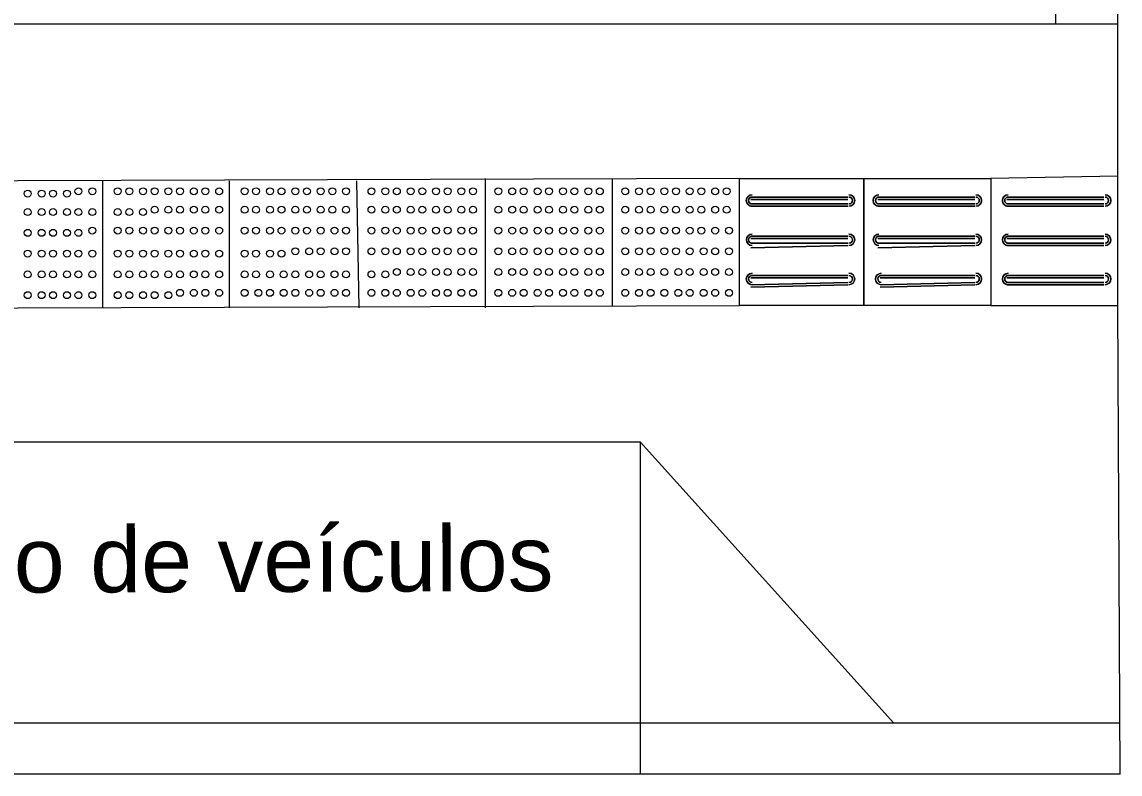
# Model space of a CAD drawing. Header units: millimetres. Extents: x 21 to 236, y 15 to 64.
# Drawn here: x 195.965 to 198.122, y 25.488 to 26.965 of the extents above; entities that cross this region are included whole.
import ezdxf

# ---------------------------------------------------------------- set-up
doc = ezdxf.new("R2010")
doc.units = ezdxf.units.MM
for name, color, linetype in [('PDF_Calçada', 210, 'Continuous'), ('PDF_Cota', 90, 'Continuous'), ('PDF_Sinalização', 1, 'Continuous'), ('PDF_Terreno', 7, 'Continuous'), ('PDF_Text', 70, 'Continuous')]:
    doc.layers.add(name, color=color, linetype=linetype)
doc.styles.add('PDF Arial', font='arial.ttf')

msp = doc.modelspace()

# ---------------------------------------------------------------- linework, layer by layer
at = {"layer": 'PDF_Calçada', "lineweight": 0}
for points in [[(198.1178, 26.6624), (198.1178, 26.9615)], [(198.1223, 25.4885), (198.1178, 26.4085)], [(193.2273, 25.4885), (193.2273, 26.1411), (197.1796, 26.1411), (197.1796, 25.4885)], [(197.1796, 26.1411), (197.6782, 25.5882)]]:
    msp.add_lwpolyline(points, dxfattribs=at)
at = {"layer": 'PDF_Cota', "lineweight": 0}
for points in [[(188.2372, 26.9615), (197.9954, 26.9615)], [(196.5949, 26.9615), (196.8261, 26.9615)], [(198.1223, 25.5882), (188.1193, 25.5882)], [(198.1223, 25.4885), (188.1193, 25.4885)]]:
    msp.add_lwpolyline(points, dxfattribs=at)
at = {"layer": 'PDF_Sinalização', "lineweight": 9}
msp.add_lwpolyline([(197.3745, 26.6578), (193.1231, 26.6442), (193.1231, 26.3949), (197.3745, 26.4085)], close=True, dxfattribs=at)
for points in [[(196.1235, 26.404), (196.1235, 26.6533)], [(196.3728, 26.404), (196.3728, 26.6533)], [(196.6221, 26.6533), (196.6266, 26.404)], [(196.8759, 26.404), (196.8759, 26.6578)], [(197.1252, 26.4085), (197.1252, 26.6578)], [(197.6192, 26.4085), (197.6192, 26.6578)], [(195.974, 26.6261), (195.974, 26.6261)], [(196.0012, 26.6261), (196.0012, 26.6261)], [(196.0238, 26.6261), (196.0238, 26.6261)], [(196.051, 26.6261), (196.051, 26.6261)], [(196.0737, 26.6306), (196.0737, 26.6306)], [(196.1009, 26.6306), (196.1009, 26.6306)], [(196.1507, 26.6306), (196.1507, 26.6306)], [(196.1734, 26.6306), (196.1734, 26.6306)], [(196.2006, 26.6306), (196.2006, 26.6306)], [(196.2233, 26.6306), (196.2233, 26.6306)], [(196.2504, 26.6306), (196.2504, 26.6306)], [(196.2731, 26.6306), (196.2731, 26.6306)], [(196.3003, 26.6306), (196.3003, 26.6306)], [(196.323, 26.6306), (196.323, 26.6306)], [(196.3502, 26.6306), (196.3502, 26.6306)], [(196.4, 26.6306), (196.4, 26.6306)], [(196.4227, 26.6306), (196.4227, 26.6306)], [(196.4499, 26.6306), (196.4499, 26.6306)], [(196.4725, 26.6306), (196.4725, 26.6306)], [(196.4997, 26.6306), (196.4997, 26.6306)], [(196.5224, 26.6306), (196.5224, 26.6306)], [(196.5496, 26.6306), (196.5496, 26.6306)], [(196.5722, 26.6306), (196.5722, 26.6306)], [(196.5994, 26.6306), (196.5994, 26.6306)], [(196.6493, 26.6306), (196.6493, 26.6306)], [(196.6765, 26.6306), (196.6765, 26.6306)], [(196.6992, 26.6306), (196.6992, 26.6306)], [(196.7263, 26.6306), (196.7263, 26.6306)], [(196.749, 26.6306), (196.749, 26.6306)], [(196.7762, 26.6306), (196.7762, 26.6306)], [(196.7989, 26.6306), (196.7989, 26.6306)], [(196.8261, 26.6306), (196.8261, 26.6306)], [(196.8487, 26.6306), (196.8487, 26.6306)], [(196.8986, 26.6306), (196.8986, 26.6306)], [(196.9258, 26.6306), (196.9258, 26.6306)], [(196.9484, 26.6306), (196.9484, 26.6306)], [(196.9756, 26.6306), (196.9756, 26.6306)], [(196.9983, 26.6306), (196.9983, 26.6306)], [(197.0255, 26.6306), (197.0255, 26.6306)], [(197.0481, 26.6306), (197.0481, 26.6306)], [(197.0753, 26.6306), (197.0753, 26.6306)], [(197.098, 26.6306), (197.098, 26.6306)], [(197.1479, 26.6306), (197.1479, 26.6306)], [(197.1751, 26.6306), (197.1751, 26.6306)], [(197.1977, 26.6306), (197.1977, 26.6306)], [(197.2249, 26.6306), (197.2249, 26.6306)], [(197.2476, 26.6306), (197.2476, 26.6306)], [(197.2748, 26.6306), (197.2748, 26.6306)], [(197.2974, 26.6306), (197.2974, 26.6306)], [(197.3246, 26.6306), (197.3246, 26.6306)], [(197.3473, 26.6306), (197.3473, 26.6306)], [(195.974, 26.5898), (195.974, 26.5898)], [(196.0012, 26.5898), (196.0012, 26.5898)], [(196.0238, 26.5898), (196.0238, 26.5898)], [(196.051, 26.5898), (196.051, 26.5898)], [(196.0737, 26.5898), (196.0737, 26.5898)], [(196.1009, 26.5898), (196.1009, 26.5898)], [(196.1507, 26.5898), (196.1507, 26.5898)], [(196.1734, 26.5898), (196.1734, 26.5898)], [(196.2006, 26.5898), (196.2006, 26.5898)], [(196.2233, 26.5944), (196.2233, 26.5944)], [(196.2504, 26.5944), (196.2504, 26.5944)], [(196.2731, 26.5944), (196.2731, 26.5944)], [(196.3003, 26.5944), (196.3003, 26.5944)], [(196.323, 26.5944), (196.323, 26.5944)], [(196.3502, 26.5944), (196.3502, 26.5944)], [(196.4, 26.5944), (196.4, 26.5944)], [(196.4227, 26.5944), (196.4227, 26.5944)], [(196.4499, 26.5944), (196.4499, 26.5944)], [(196.4725, 26.5944), (196.4725, 26.5944)], [(196.4997, 26.5944), (196.4997, 26.5944)], [(196.5224, 26.5944), (196.5224, 26.5944)], [(196.5496, 26.5944), (196.5496, 26.5944)], [(196.5722, 26.5944), (196.5722, 26.5944)], [(196.5994, 26.5944), (196.5994, 26.5944)], [(196.6493, 26.5944), (196.6493, 26.5944)], [(196.6765, 26.5944), (196.6765, 26.5944)], [(196.6992, 26.5944), (196.6992, 26.5944)], [(196.7263, 26.5944), (196.7263, 26.5944)], [(196.749, 26.5944), (196.749, 26.5944)], [(196.7762, 26.5944), (196.7762, 26.5944)], [(196.7989, 26.5944), (196.7989, 26.5944)], [(196.8261, 26.5944), (196.8261, 26.5944)], [(196.8487, 26.5944), (196.8487, 26.5944)], [(196.8986, 26.5944), (196.8986, 26.5944)], [(196.9258, 26.5944), (196.9258, 26.5944)], [(196.9484, 26.5944), (196.9484, 26.5944)], [(196.9756, 26.5944), (196.9756, 26.5944)], [(196.9983, 26.5944), (196.9983, 26.5944)], [(197.0255, 26.5944), (197.0255, 26.5944)], [(197.0481, 26.5944), (197.0481, 26.5944)], [(197.0753, 26.5944), (197.0753, 26.5944)], [(197.098, 26.5944), (197.098, 26.5944)], [(197.1479, 26.5944), (197.1479, 26.5944)], [(197.1751, 26.5944), (197.1751, 26.5944)], [(197.1977, 26.5944), (197.1977, 26.5944)], [(197.2249, 26.5944), (197.2249, 26.5944)], [(197.2476, 26.5944), (197.2476, 26.5944)], [(197.2748, 26.5944), (197.2748, 26.5944)], [(197.2974, 26.5944), (197.2974, 26.5944)], [(197.3246, 26.5944), (197.3246, 26.5944)], [(197.3473, 26.5944), (197.3473, 26.5944)], [(195.974, 26.549), (195.974, 26.549)], [(196.0012, 26.549), (196.0012, 26.549)], [(196.0238, 26.549), (196.0238, 26.549)], [(196.051, 26.549), (196.051, 26.549)], [(196.0737, 26.549), (196.0737, 26.549)], [(196.1009, 26.5536), (196.1009, 26.5536)], [(196.1507, 26.5536), (196.1507, 26.5536)], [(196.1734, 26.5536), (196.1734, 26.5536)], [(196.2006, 26.5536), (196.2006, 26.5536)], [(196.2233, 26.5536), (196.2233, 26.5536)], [(196.2504, 26.5536), (196.2504, 26.5536)], [(196.2731, 26.5536), (196.2731, 26.5536)], [(196.3003, 26.5536), (196.3003, 26.5536)], [(196.323, 26.5536), (196.323, 26.5536)], [(196.3502, 26.5536), (196.3502, 26.5536)], [(196.4, 26.5536), (196.4, 26.5536)], [(196.4227, 26.5536), (196.4227, 26.5536)], [(196.4499, 26.5536), (196.4499, 26.5536)], [(196.4725, 26.5536), (196.4725, 26.5536)], [(196.4997, 26.5536), (196.4997, 26.5536)], [(196.5224, 26.5536), (196.5224, 26.5536)], [(196.5496, 26.5536), (196.5496, 26.5536)], [(196.5768, 26.5536), (196.5768, 26.5536)], [(196.5994, 26.5536), (196.5994, 26.5536)], [(196.6493, 26.5536), (196.6493, 26.5536)], [(196.6765, 26.5536), (196.6765, 26.5536)], [(196.6992, 26.5536), (196.6992, 26.5536)], [(196.7263, 26.5536), (196.7263, 26.5536)], [(196.749, 26.5536), (196.749, 26.5536)], [(196.7762, 26.5536), (196.7762, 26.5536)], [(196.7989, 26.5536), (196.7989, 26.5536)], [(196.8261, 26.5536), (196.8261, 26.5536)], [(196.8487, 26.5536), (196.8487, 26.5536)], [(196.8986, 26.5536), (196.8986, 26.5536)], [(196.9258, 26.5536), (196.9258, 26.5536)], [(196.9484, 26.5536), (196.9484, 26.5536)], [(196.9756, 26.5536), (196.9756, 26.5536)], [(196.9983, 26.5536), (196.9983, 26.5536)], [(197.0255, 26.5536), (197.0255, 26.5536)], [(197.0481, 26.5536), (197.0481, 26.5536)], [(197.0753, 26.5536), (197.0753, 26.5536)], [(197.098, 26.5536), (197.098, 26.5536)], [(197.1479, 26.5536), (197.1479, 26.5536)], [(197.1751, 26.5536), (197.1751, 26.5536)], [(197.1977, 26.5536), (197.1977, 26.5536)], [(197.2249, 26.5536), (197.2249, 26.5536)], [(197.2476, 26.5536), (197.2476, 26.5536)], [(197.2748, 26.5536), (197.2748, 26.5536)], [(197.2974, 26.5536), (197.2974, 26.5536)], [(197.3246, 26.5536), (197.3246, 26.5536)], [(197.3518, 26.5536), (197.3518, 26.5536)], [(195.974, 26.5082), (195.974, 26.5082)], [(196.0012, 26.5082), (196.0012, 26.5082)], [(196.0238, 26.5082), (196.0238, 26.5082)], [(196.051, 26.5082), (196.051, 26.5082)], [(196.0737, 26.5082), (196.0737, 26.5082)], [(196.1009, 26.5082), (196.1009, 26.5082)], [(196.1507, 26.5082), (196.1507, 26.5082)], [(196.1734, 26.5082), (196.1734, 26.5082)], [(196.2006, 26.5082), (196.2006, 26.5082)], [(196.2233, 26.5082), (196.2233, 26.5082)], [(196.2504, 26.5082), (196.2504, 26.5082)], [(196.2731, 26.5082), (196.2731, 26.5082)], [(196.3003, 26.5082), (196.3003, 26.5082)], [(196.323, 26.5082), (196.323, 26.5082)], [(196.3502, 26.5082), (196.3502, 26.5082)], [(196.4, 26.5082), (196.4, 26.5082)], [(196.4227, 26.5082), (196.4227, 26.5082)], [(196.4499, 26.5082), (196.4499, 26.5082)], [(196.4725, 26.5082), (196.4725, 26.5082)], [(196.4997, 26.5128), (196.4997, 26.5128)], [(196.5269, 26.5128), (196.5269, 26.5128)], [(196.5496, 26.5128), (196.5496, 26.5128)], [(196.5768, 26.5128), (196.5768, 26.5128)], [(196.5994, 26.5128), (196.5994, 26.5128)], [(196.6493, 26.5128), (196.6493, 26.5128)], [(196.6765, 26.5128), (196.6765, 26.5128)], [(196.6992, 26.5128), (196.6992, 26.5128)], [(196.7263, 26.5128), (196.7263, 26.5128)], [(196.749, 26.5128), (196.749, 26.5128)], [(196.7762, 26.5128), (196.7762, 26.5128)], [(196.7989, 26.5128), (196.7989, 26.5128)], [(196.8261, 26.5128), (196.8261, 26.5128)], [(196.8487, 26.5128), (196.8487, 26.5128)], [(196.8986, 26.5128), (196.8986, 26.5128)], [(196.9258, 26.5128), (196.9258, 26.5128)], [(196.9484, 26.5128), (196.9484, 26.5128)], [(196.9756, 26.5128), (196.9756, 26.5128)], [(196.9983, 26.5128), (196.9983, 26.5128)], [(197.0255, 26.5128), (197.0255, 26.5128)], [(197.0481, 26.5128), (197.0481, 26.5128)], [(197.0753, 26.5128), (197.0753, 26.5128)], [(197.098, 26.5128), (197.098, 26.5128)], [(197.1479, 26.5128), (197.1479, 26.5128)], [(197.1751, 26.5128), (197.1751, 26.5128)], [(197.1977, 26.5128), (197.1977, 26.5128)], [(197.2249, 26.5128), (197.2249, 26.5128)], [(197.2476, 26.5128), (197.2476, 26.5128)], [(197.2748, 26.5128), (197.2748, 26.5128)], [(197.302, 26.5128), (197.302, 26.5128)], [(197.3246, 26.5128), (197.3246, 26.5128)], [(197.3518, 26.5128), (197.3518, 26.5128)], [(196.6992, 26.472), (196.6992, 26.472)], [(196.7263, 26.472), (196.7263, 26.472)], [(196.749, 26.472), (196.749, 26.472)], [(196.7762, 26.472), (196.7762, 26.472)], [(196.7989, 26.472), (196.7989, 26.472)], [(196.8261, 26.472), (196.8261, 26.472)], [(196.8487, 26.472), (196.8487, 26.472)], [(196.8986, 26.472), (196.8986, 26.472)], [(196.9258, 26.472), (196.9258, 26.472)], [(196.9484, 26.472), (196.9484, 26.472)], [(196.9756, 26.472), (196.9756, 26.472)], [(196.9983, 26.472), (196.9983, 26.472)], [(197.0255, 26.472), (197.0255, 26.472)], [(197.0481, 26.472), (197.0481, 26.472)], [(197.0753, 26.472), (197.0753, 26.472)], [(197.098, 26.472), (197.098, 26.472)], [(197.1479, 26.472), (197.1479, 26.472)], [(197.1751, 26.472), (197.1751, 26.472)], [(197.1977, 26.472), (197.1977, 26.472)], [(197.2249, 26.472), (197.2249, 26.472)], [(197.2521, 26.472), (197.2521, 26.472)], [(197.2748, 26.472), (197.2748, 26.472)], [(197.302, 26.472), (197.302, 26.472)], [(197.3246, 26.472), (197.3246, 26.472)], [(197.3518, 26.472), (197.3518, 26.472)], [(195.974, 26.4675), (195.974, 26.4675)], [(196.0012, 26.4675), (196.0012, 26.4675)], [(196.0238, 26.4675), (196.0238, 26.4675)], [(196.051, 26.4675), (196.051, 26.4675)], [(196.0737, 26.4675), (196.0737, 26.4675)], [(196.1009, 26.4675), (196.1009, 26.4675)], [(196.1507, 26.4675), (196.1507, 26.4675)], [(196.1734, 26.4675), (196.1734, 26.4675)], [(196.2006, 26.4675), (196.2006, 26.4675)], [(196.2233, 26.4675), (196.2233, 26.4675)], [(196.2504, 26.4675), (196.2504, 26.4675)], [(196.2731, 26.4675), (196.2731, 26.4675)], [(196.3003, 26.4675), (196.3003, 26.4675)], [(196.323, 26.4675), (196.323, 26.4675)], [(196.3502, 26.4675), (196.3502, 26.4675)], [(196.4, 26.4675), (196.4, 26.4675)], [(196.4227, 26.4675), (196.4227, 26.4675)], [(196.4499, 26.4675), (196.4499, 26.4675)], [(196.4771, 26.4675), (196.4771, 26.4675)], [(196.4997, 26.4675), (196.4997, 26.4675)], [(196.5269, 26.4675), (196.5269, 26.4675)], [(196.5496, 26.4675), (196.5496, 26.4675)], [(196.5768, 26.4675), (196.5768, 26.4675)], [(196.5994, 26.4675), (196.5994, 26.4675)], [(196.6493, 26.4675), (196.6493, 26.4675)], [(196.6765, 26.4675), (196.6765, 26.4675)], [(196.2731, 26.4312), (196.2731, 26.4312)], [(196.3003, 26.4312), (196.3003, 26.4312)], [(196.323, 26.4312), (196.323, 26.4312)], [(196.3502, 26.4312), (196.3502, 26.4312)], [(196.4, 26.4312), (196.4, 26.4312)], [(196.4272, 26.4312), (196.4272, 26.4312)], [(196.4499, 26.4312), (196.4499, 26.4312)], [(196.4771, 26.4312), (196.4771, 26.4312)], [(196.4997, 26.4312), (196.4997, 26.4312)], [(196.5269, 26.4312), (196.5269, 26.4312)], [(196.5496, 26.4312), (196.5496, 26.4312)], [(196.5768, 26.4312), (196.5768, 26.4312)], [(196.5994, 26.4312), (196.5994, 26.4312)], [(196.6493, 26.4312), (196.6493, 26.4312)], [(196.6765, 26.4312), (196.6765, 26.4312)], [(196.6992, 26.4312), (196.6992, 26.4312)], [(196.7263, 26.4312), (196.7263, 26.4312)], [(196.749, 26.4312), (196.749, 26.4312)], [(196.7762, 26.4312), (196.7762, 26.4312)], [(196.7989, 26.4312), (196.7989, 26.4312)], [(196.8261, 26.4312), (196.8261, 26.4312)], [(196.8487, 26.4312), (196.8487, 26.4312)], [(196.8986, 26.4312), (196.8986, 26.4312)], [(196.9258, 26.4312), (196.9258, 26.4312)], [(196.9484, 26.4312), (196.9484, 26.4312)], [(196.9756, 26.4312), (196.9756, 26.4312)], [(196.9983, 26.4312), (196.9983, 26.4312)], [(197.0255, 26.4312), (197.0255, 26.4312)], [(197.0481, 26.4312), (197.0481, 26.4312)], [(197.0753, 26.4312), (197.0753, 26.4312)], [(197.098, 26.4312), (197.098, 26.4312)], [(197.1479, 26.4312), (197.1479, 26.4312)], [(197.1751, 26.4312), (197.1751, 26.4312)], [(197.1977, 26.4312), (197.1977, 26.4312)], [(197.2249, 26.4312), (197.2249, 26.4312)], [(197.2521, 26.4312), (197.2521, 26.4312)], [(197.2748, 26.4312), (197.2748, 26.4312)], [(197.302, 26.4312), (197.302, 26.4312)], [(197.3246, 26.4312), (197.3246, 26.4312)], [(197.3518, 26.4312), (197.3518, 26.4312)], [(195.974, 26.4267), (195.974, 26.4267)], [(196.0012, 26.4267), (196.0012, 26.4267)], [(196.0238, 26.4267), (196.0238, 26.4267)], [(196.051, 26.4267), (196.051, 26.4267)], [(196.0737, 26.4267), (196.0737, 26.4267)], [(196.1009, 26.4267), (196.1009, 26.4267)], [(196.1507, 26.4267), (196.1507, 26.4267)], [(196.1734, 26.4267), (196.1734, 26.4267)], [(196.2006, 26.4267), (196.2006, 26.4267)], [(196.2233, 26.4267), (196.2233, 26.4267)], [(196.2504, 26.4267), (196.2504, 26.4267)]]:
    msp.add_lwpolyline(points, dxfattribs=at)
at = {"layer": 'PDF_Sinalização', "color": 2, "lineweight": 0}
for points in [[(197.3745, 26.6578), (197.8685, 26.6578), (197.8685, 26.4085), (197.3745, 26.4085)], [(197.6192, 26.6578), (197.6192, 26.4085)]]:
    msp.add_lwpolyline(points, dxfattribs=at)
for points in [[(198.1178, 26.4085), (198.1178, 26.6624), (197.8685, 26.6578), (197.8685, 26.4085)], [(197.3971, 26.6216), (197.5875, 26.6216)], [(197.5875, 26.617), (197.3971, 26.617)], [(197.3971, 26.608), (197.5875, 26.608)], [(197.5875, 26.6034), (197.3971, 26.6034)], [(197.6464, 26.6216), (197.8368, 26.6216)], [(197.8368, 26.617), (197.6464, 26.617)], [(197.6464, 26.608), (197.8368, 26.608)], [(197.8368, 26.6034), (197.6464, 26.6034)], [(197.9002, 26.6216), (198.0906, 26.6216)], [(198.0906, 26.617), (197.9002, 26.617)], [(197.9002, 26.608), (198.0906, 26.608)], [(198.0906, 26.6034), (197.9002, 26.6034)], [(197.3971, 26.5445), (197.5875, 26.5445)], [(197.5875, 26.54), (197.3971, 26.54)], [(197.6464, 26.5445), (197.8368, 26.5445)], [(197.8368, 26.54), (197.6464, 26.54)], [(197.9002, 26.5445), (198.0906, 26.5445)], [(198.0906, 26.54), (197.9002, 26.54)], [(197.3971, 26.5309), (197.5875, 26.5309)], [(197.5875, 26.5264), (197.3971, 26.5218)], [(197.6464, 26.5309), (197.8368, 26.5309)], [(197.8368, 26.5264), (197.6464, 26.5218)], [(197.9002, 26.5309), (198.0906, 26.5309)], [(198.0906, 26.5264), (197.9002, 26.5264)], [(197.5875, 26.4675), (197.3971, 26.4675)], [(197.5875, 26.4629), (197.3971, 26.4629)], [(197.3971, 26.4493), (197.5875, 26.4539)], [(197.8368, 26.4675), (197.651, 26.4675)], [(197.8368, 26.4629), (197.651, 26.4629)], [(197.651, 26.4493), (197.8368, 26.4539)], [(198.0906, 26.4675), (197.9002, 26.4675)], [(198.0906, 26.4629), (197.9002, 26.4629)], [(197.9002, 26.4539), (198.0906, 26.4539)], [(197.3971, 26.4448), (197.5875, 26.4493)], [(197.651, 26.4448), (197.8368, 26.4493)], [(197.9002, 26.4493), (198.0906, 26.4493)]]:
    msp.add_lwpolyline(points, close=True, dxfattribs=at)
for points in [[(197.3994, 26.6261, 0.999999), (197.3994, 26.6034, -0.999999)], [(197.5898, 26.6034, 0.999999), (197.5897, 26.6261, -0.999999)], [(197.6487, 26.6261, 0.999999), (197.6487, 26.6034, -0.999999)], [(197.8391, 26.6034, 0.999999), (197.839, 26.6261, -0.999999)], [(197.9025, 26.6261, 0.999999), (197.9025, 26.6034, -0.999999)], [(198.0929, 26.6034, 0.999999), (198.0928, 26.6261, -0.999999)], [(197.3994, 26.6216, 0.999999), (197.3994, 26.608, -0.999999)], [(197.5898, 26.608, 0.999999), (197.5897, 26.6216, -0.999999)], [(197.6487, 26.6216, 0.999999), (197.6487, 26.608, -0.999999)], [(197.8391, 26.608, 0.999999), (197.839, 26.6216, -0.999999)], [(197.9025, 26.6216, 0.999999), (197.9025, 26.608, -0.999999)], [(198.0929, 26.608, 0.999999), (198.0928, 26.6216, -0.999999)], [(197.3994, 26.549, 0.999999), (197.3994, 26.5264, -0.999999)], [(197.3994, 26.5445, 0.999999), (197.3994, 26.5309, -0.999999)], [(197.5898, 26.5264, 0.999999), (197.5897, 26.549, -0.999999)], [(197.5898, 26.5309, 0.999999), (197.5897, 26.5445, -0.999999)], [(197.6487, 26.549, 0.999999), (197.6487, 26.5264, -0.999999)], [(197.6487, 26.5445, 0.999999), (197.6487, 26.5309, -0.999999)], [(197.8391, 26.5264, 0.999999), (197.839, 26.549, -0.999999)], [(197.8391, 26.5309, 0.999999), (197.839, 26.5445, -0.999999)], [(197.9025, 26.549, 0.999999), (197.9025, 26.5264, -0.999999)], [(197.9025, 26.5445, 0.999999), (197.9025, 26.5309, -0.999999)], [(198.0929, 26.5264, 0.999999), (198.0928, 26.549, -0.999999)], [(198.0929, 26.5309, 0.999999), (198.0928, 26.5445, -0.999999)], [(197.3994, 26.472, 0.999999), (197.3994, 26.4493, -0.999999)], [(197.5898, 26.4493, 0.999999), (197.5897, 26.472, -0.999999)], [(197.6532, 26.472, 0.999999), (197.6533, 26.4493, -0.999999)], [(197.8391, 26.4493, 0.999999), (197.839, 26.472, -0.999999)], [(197.9025, 26.472, 0.999999), (197.9025, 26.4493, -0.999999)], [(198.0929, 26.4493, 0.999999), (198.0928, 26.472, -0.999999)], [(197.3994, 26.4675, 0.999999), (197.3994, 26.4539, -0.999999)], [(197.5898, 26.4539, 0.999999), (197.5897, 26.4675, -0.999999)], [(197.6532, 26.4675, 0.999999), (197.6532, 26.4539, -0.999999)], [(197.8391, 26.4539, 0.999999), (197.839, 26.4675, -0.999999)], [(197.9025, 26.4675, 0.999999), (197.9025, 26.4539, -0.999999)], [(198.0929, 26.4539, 0.999999), (198.0928, 26.4675, -0.999999)]]:
    msp.add_lwpolyline(points, format="xyb", close=True, dxfattribs=at)
at = {"layer": 'PDF_Sinalização', "lineweight": 9}
for centre in [(195.9762, 26.6284), (196.0034, 26.6284), (196.0261, 26.6284), (196.0533, 26.6284), (196.0759, 26.6329), (196.1031, 26.6329), (196.153, 26.6329), (196.1757, 26.6329), (196.2029, 26.6329), (196.2255, 26.6329), (196.2527, 26.6329), (196.2754, 26.6329), (196.3026, 26.6329), (196.3252, 26.6329), (196.3524, 26.6329), (196.4023, 26.6329), (196.4249, 26.6329), (196.4521, 26.6329), (196.4748, 26.6329), (196.502, 26.6329), (196.5247, 26.6329), (196.5518, 26.6329), (196.5745, 26.6329), (196.6017, 26.6329), (196.6516, 26.6329), (196.6788, 26.6329), (196.7014, 26.6329), (196.7286, 26.6329), (196.7513, 26.6329), (196.7785, 26.6329), (196.8011, 26.6329), (196.8283, 26.6329), (196.851, 26.6329), (196.9008, 26.6329), (196.928, 26.6329), (196.9507, 26.6329), (196.9779, 26.6329), (197.0006, 26.6329), (197.0278, 26.6329), (197.0504, 26.6329), (197.0776, 26.6329), (197.1003, 26.6329), (197.1501, 26.6329), (197.1773, 26.6329), (197.2, 26.6329), (197.2272, 26.6329), (197.2498, 26.6329), (197.277, 26.6329), (197.2997, 26.6329), (197.3269, 26.6329), (197.3496, 26.6329), (196.2255, 26.5966), (196.2527, 26.5966), (196.2754, 26.5966), (196.3026, 26.5966), (196.3252, 26.5966), (196.3524, 26.5966), (196.4023, 26.5966), (196.4249, 26.5966), (196.4521, 26.5966), (196.4748, 26.5966), (196.502, 26.5966), (196.5247, 26.5966), (196.5518, 26.5966), (196.5745, 26.5966), (196.6017, 26.5966), (196.6516, 26.5966), (196.6788, 26.5966), (196.7014, 26.5966), (196.7286, 26.5966), (196.7513, 26.5966), (196.7785, 26.5966), (196.8011, 26.5966), (196.8283, 26.5966), (196.851, 26.5966), (196.9008, 26.5966), (196.928, 26.5966), (196.9507, 26.5966), (196.9779, 26.5966), (197.0006, 26.5966), (197.0278, 26.5966), (197.0504, 26.5966), (197.0776, 26.5966), (197.1003, 26.5966), (197.1501, 26.5966), (197.1773, 26.5966), (197.2, 26.5966), (197.2272, 26.5966), (197.2498, 26.5966), (197.277, 26.5966), (197.2997, 26.5966), (197.3269, 26.5966), (197.3496, 26.5966), (195.9762, 26.5921), (196.0034, 26.5921), (196.0261, 26.5921), (196.0533, 26.5921), (196.0759, 26.5921), (196.1031, 26.5921), (196.153, 26.5921), (196.1757, 26.5921), (196.2029, 26.5921), (195.9762, 26.5513), (196.0034, 26.5513), (196.0261, 26.5513), (196.0533, 26.5513), (196.0759, 26.5513), (196.1031, 26.5558), (196.153, 26.5558), (196.1757, 26.5558), (196.2029, 26.5558), (196.2255, 26.5558), (196.2527, 26.5558), (196.2754, 26.5558), (196.3026, 26.5558), (196.3252, 26.5558), (196.3524, 26.5558), (196.4023, 26.5558), (196.4249, 26.5558), (196.4521, 26.5558), (196.4748, 26.5558), (196.502, 26.5558), (196.5247, 26.5558), (196.5518, 26.5558), (196.579, 26.5558), (196.6017, 26.5558), (196.6516, 26.5558), (196.6788, 26.5558), (196.7014, 26.5558), (196.7286, 26.5558), (196.7513, 26.5558), (196.7785, 26.5558), (196.8011, 26.5558), (196.8283, 26.5558), (196.851, 26.5558), (196.9008, 26.5558), (196.928, 26.5558), (196.9507, 26.5558), (196.9779, 26.5558), (197.0006, 26.5558), (197.0278, 26.5558), (197.0504, 26.5558), (197.0776, 26.5558), (197.1003, 26.5558), (197.1501, 26.5558), (197.1773, 26.5558), (197.2, 26.5558), (197.2272, 26.5558), (197.2498, 26.5558), (197.277, 26.5558), (197.2997, 26.5558), (197.3269, 26.5558), (197.3541, 26.5558), (195.9762, 26.5105), (196.0034, 26.5105), (196.0261, 26.5105), (196.0533, 26.5105), (196.0759, 26.5105), (196.1031, 26.5105), (196.153, 26.5105), (196.1757, 26.5105), (196.2029, 26.5105), (196.2255, 26.5105), (196.2527, 26.5105), (196.2754, 26.5105), (196.3026, 26.5105), (196.3252, 26.5105), (196.3524, 26.5105), (196.4023, 26.5105), (196.4249, 26.5105), (196.4521, 26.5105), (196.4748, 26.5105), (196.502, 26.515), (196.5292, 26.515), (196.5518, 26.515), (196.579, 26.515), (196.6017, 26.515), (196.6516, 26.515), (196.6788, 26.515), (196.7014, 26.515), (196.7286, 26.515), (196.7513, 26.515), (196.7785, 26.515), (196.8011, 26.515), (196.8283, 26.515), (196.851, 26.515), (196.9008, 26.515), (196.928, 26.515), (196.9507, 26.515), (196.9779, 26.515), (197.0006, 26.515), (197.0278, 26.515), (197.0504, 26.515), (197.0776, 26.515), (197.1003, 26.515), (197.1501, 26.515), (197.1773, 26.515), (197.2, 26.515), (197.2272, 26.515), (197.2498, 26.515), (197.277, 26.515), (197.3042, 26.515), (197.3269, 26.515), (197.3541, 26.515), (195.9762, 26.4697), (196.0034, 26.4697), (196.0261, 26.4697), (196.0533, 26.4697), (196.0759, 26.4697), (196.1031, 26.4697), (196.153, 26.4697), (196.1757, 26.4697), (196.2029, 26.4697), (196.2255, 26.4697), (196.2527, 26.4697), (196.2754, 26.4697), (196.3026, 26.4697), (196.3252, 26.4697), (196.3524, 26.4697), (196.4023, 26.4697), (196.4249, 26.4697), (196.4521, 26.4697), (196.4793, 26.4697), (196.502, 26.4697), (196.5292, 26.4697), (196.5518, 26.4697), (196.579, 26.4697), (196.6017, 26.4697), (196.6516, 26.4697), (196.6788, 26.4697), (196.7014, 26.4743), (196.7286, 26.4743), (196.7513, 26.4743), (196.7785, 26.4743), (196.8011, 26.4743), (196.8283, 26.4743), (196.851, 26.4743), (196.9008, 26.4743), (196.928, 26.4743), (196.9507, 26.4743), (196.9779, 26.4743), (197.0006, 26.4743), (197.0278, 26.4743), (197.0504, 26.4743), (197.0776, 26.4743), (197.1003, 26.4743), (197.1501, 26.4743), (197.1773, 26.4743), (197.2, 26.4743), (197.2272, 26.4743), (197.2544, 26.4743), (197.277, 26.4743), (197.3042, 26.4743), (197.3269, 26.4743), (197.3541, 26.4743), (195.9762, 26.4289), (196.0034, 26.4289), (196.0261, 26.4289), (196.0533, 26.4289), (196.0759, 26.4289), (196.1031, 26.4289), (196.153, 26.4289), (196.1757, 26.4289), (196.2029, 26.4289), (196.2255, 26.4289), (196.2527, 26.4289), (196.2754, 26.4335), (196.3026, 26.4335), (196.3252, 26.4335), (196.3524, 26.4335), (196.4023, 26.4335), (196.4295, 26.4335), (196.4521, 26.4335), (196.4793, 26.4335), (196.502, 26.4335), (196.5292, 26.4335), (196.5518, 26.4335), (196.579, 26.4335), (196.6017, 26.4335), (196.6516, 26.4335), (196.6788, 26.4335), (196.7014, 26.4335), (196.7286, 26.4335), (196.7513, 26.4335), (196.7785, 26.4335), (196.8011, 26.4335), (196.8283, 26.4335), (196.851, 26.4335), (196.9008, 26.4335), (196.928, 26.4335), (196.9507, 26.4335), (196.9779, 26.4335), (197.0006, 26.4335), (197.0278, 26.4335), (197.0504, 26.4335), (197.0776, 26.4335), (197.1003, 26.4335), (197.1501, 26.4335), (197.1773, 26.4335), (197.2, 26.4335), (197.2272, 26.4335), (197.2544, 26.4335), (197.277, 26.4335), (197.3042, 26.4335), (197.3269, 26.4335), (197.3541, 26.4335)]:
    msp.add_circle(centre, 0.0068, dxfattribs=at)
at = {"layer": 'PDF_Terreno', "lineweight": 9}
msp.add_lwpolyline([(188.2372, 26.9615), (188.2372, 51.8489), (197.9954, 51.8489), (197.9954, 35.0971), (197.9954, 26.9615), (198.1178, 26.9615), (198.1178, 51.9713), (188.1193, 51.9713), (188.1193, 26.9615), (188.2372, 26.9615), (188.2372, 32.704)], dxfattribs=at)

# ---------------------------------------------------------------- texts
at = {"layer": 'PDF_Text', "insert": (193.7986, 25.7995), "char_height": 0.128819, "attachment_point": 7, "rotation": 0.1702, "style": 'PDF Arial'}
msp.add_mtext('Guia rebaixada para acesso de veículos', dxfattribs=at)

doc.saveas('drawing.dxf')
